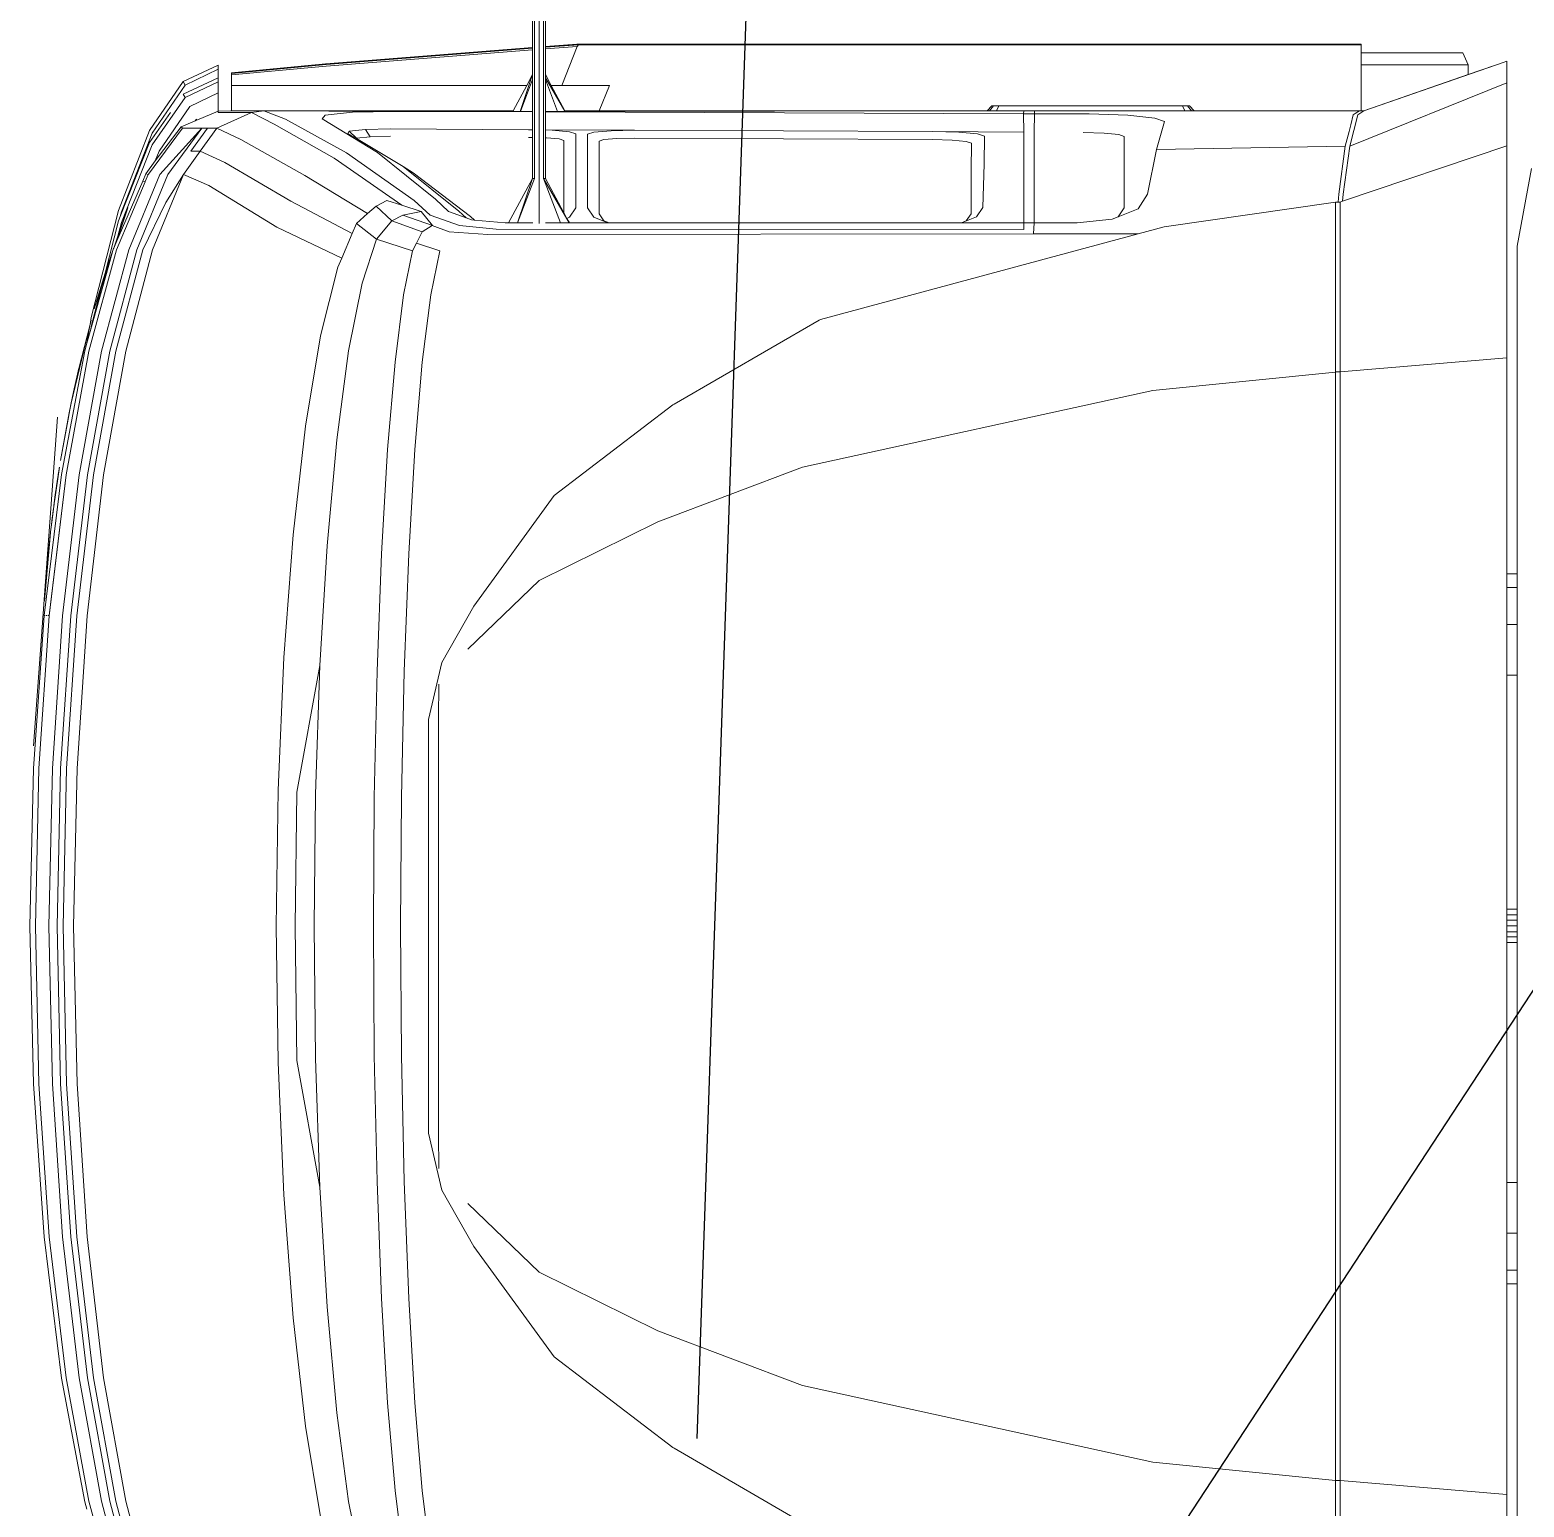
# Model space of a CAD drawing. Extents: x -28 to 131, y -33 to 63.
# Drawn here: x -6.643 to -4.328, y 26.647 to 28.937 of the extents above; entities that cross this region are included whole.
import ezdxf

# ---------------------------------------------------------------- set-up
doc = ezdxf.new("R2010")
doc.units = 0
doc.header["$LTSCALE"] = 10
doc.linetypes.add('HIDDEN', pattern=[0.375, 0.25, -0.125])
for name, color, linetype in [('arq-carros', 8, 'Continuous'), ('arq-hatch', 252, 'Continuous'), ('arq-pared baja', 240, 'Continuous')]:
    doc.layers.add(name, color=color, linetype=linetype)

# ---------------------------------------------------------------- blocks, each defined once
blk = doc.blocks.new('Camion')
at = {"lineweight": 0}
for p, q in [((1.1738, -7.1458), (1.0535, -7.168)), ((-0.5543, -7.168), (-1.0535, -7.168)), ((-0.5543, -7.168), (-0.5543, -7.1839)), ((-0.5332, -7.168), (-0.5543, -7.168)), ((-0.5332, -7.1839), (-0.5332, -7.168)), ((-0.4757, -7.168), (-0.5332, -7.168)), ((-0.4757, -7.168), (-0.4757, -7.1839)), ((-0.3971, -7.168), (-0.4757, -7.168)), ((-0.3971, -7.1839), (-0.3971, -7.168)), ((-0.0256, -7.168), (-0.3971, -7.168)), ((-0.0256, -7.168), (-0.0256, -7.1839)), ((-0.0165, -7.168), (-0.0256, -7.168)), ((-0.0165, -7.168), (-0.0165, -7.1839)), ((-0.0086, -7.168), (-0.0165, -7.168)), ((-0.0086, -7.1839), (-0.0086, -7.168)), ((0.0005, -7.168), (-0.0086, -7.168)), ((0.0005, -7.168), (0.0005, -7.1839)), ((0.0095, -7.168), (0.0005, -7.168)), ((0.0095, -7.1839), (0.0095, -7.168)), ((0.0174, -7.168), (0.0095, -7.168)), ((0.0174, -7.168), (0.0174, -7.1839)), ((0.0265, -7.168), (0.0174, -7.168)), ((0.0265, -7.1839), (0.0265, -7.168)), ((0.3888, -7.168), (0.0265, -7.168)), ((0.3888, -7.168), (0.3888, -7.1839)), ((0.4674, -7.168), (0.3888, -7.168)), ((0.4674, -7.1839), (0.4674, -7.168)), ((0.5249, -7.168), (0.4674, -7.168)), ((0.5249, -7.168), (0.5249, -7.1839)), ((0.546, -7.168), (0.5249, -7.168)), ((0.546, -7.168), (0.546, -7.1839)), ((1.0535, -7.168), (0.546, -7.168)), ((-0.8809, -7.1839), (-1.2095, -7.1839)), ((-0.8592, -7.4423), (-0.8809, -7.1839)), ((-0.5543, -7.1839), (-0.8809, -7.1839)), ((-0.5332, -7.1839), (-0.5543, -7.1839)), ((-0.4757, -7.1839), (-0.5332, -7.1839)), ((-0.3971, -7.1839), (-0.4757, -7.1839)), ((-0.0256, -7.1839), (-0.3971, -7.1839)), ((-0.0165, -7.1839), (-0.0256, -7.1839)), ((-0.0086, -7.1839), (-0.0165, -7.1839)), ((0.0005, -7.1839), (-0.0086, -7.1839)), ((0.0095, -7.1839), (0.0005, -7.1839)), ((0.0174, -7.1839), (0.0095, -7.1839)), ((0.0265, -7.1839), (0.0174, -7.1839)), ((0.3888, -7.1839), (0.0265, -7.1839)), ((0.4674, -7.1839), (0.3888, -7.1839)), ((0.5249, -7.1839), (0.4674, -7.1839)), ((0.546, -7.1839), (0.5249, -7.1839)), ((0.8805, -7.1839), (0.546, -7.1839)), ((0.8805, -7.1839), (0.8588, -7.4423)), ((0.8805, -7.1839), (1.2091, -7.1839)), ((1.2091, -7.1839), (1.1234, -7.4383)), ((1.3069, -7.1839), (1.2088, -7.4271)), ((1.2091, -7.1839), (1.3069, -7.1839)), ((1.339, -7.1879), (1.2632, -7.4052)), ((1.3403, -7.1839), (1.3069, -7.1839)), ((1.3368, -7.1942), (1.339, -7.1879)), ((1.339, -7.1879), (1.3398, -7.1855)), ((1.3403, -7.1839), (1.3398, -7.1855)), ((1.3338, -7.2029), (1.3195, -7.2439)), ((1.3195, -7.2439), (1.2632, -7.4052)), ((1.3195, -7.2439), (1.3346, -7.2439)), ((1.3532, -7.252), (1.3346, -7.2439)), ((1.3346, -7.2439), (1.3346, -7.4093)), ((1.3532, -7.252), (1.3532, -7.4093)), ((1.2632, -7.4052), (1.2572, -7.4149)), ((1.2632, -7.4052), (1.2632, -7.4093)), ((1.2088, -7.4271), (1.1341, -7.4374)), ((1.2572, -7.4149), (1.2088, -7.4271)), ((1.2089, -7.4341), (1.2314, -7.4283)), ((1.2315, -7.4283), (1.2415, -7.4258)), ((1.2415, -7.4258), (1.2572, -7.4218)), ((1.2415, -7.4258), (1.2573, -7.4218)), ((1.2572, -7.4218), (1.2591, -7.4189)), ((1.2573, -7.4218), (1.2591, -7.4189)), ((1.2591, -7.4189), (1.2632, -7.4123)), ((1.2632, -7.4093), (1.2633, -7.4122)), ((1.2632, -7.4093), (1.3346, -7.4093)), ((1.2632, -7.4123), (1.2633, -7.4122)), ((1.2632, -7.4123), (1.2632, -7.6685)), ((1.3346, -7.4093), (1.3532, -7.4093)), ((1.3659, -7.4093), (1.3532, -7.4093)), ((1.3659, -7.4093), (1.3669, -7.4093)), ((1.3659, -8.622), (1.3659, -7.4093)), ((1.3669, -7.4093), (1.3669, -8.2956)), ((-1.1223, -7.4423), (-0.8592, -7.4423)), ((-1.0537, -7.4493), (-0.8968, -7.4493)), ((-0.8968, -7.4493), (-0.8592, -7.4493)), ((-0.859, -7.4494), (-0.8968, -7.4493)), ((-0.8592, -7.4493), (-0.8592, -7.4423)), ((0.8588, -7.4423), (-0.8592, -7.4423)), ((-0.2334, -7.4494), (-0.8592, -7.4493)), ((-0.8592, -7.4493), (-0.0002, -7.4493)), ((-0.8304, -7.7323), (-0.859, -7.4494)), ((-0.2334, -7.4494), (-0.859, -7.4494)), ((-0.0002, -7.4493), (-0.2334, -7.4494)), ((-0.0002, -7.4493), (0.3147, -7.4493)), ((0.3147, -7.4493), (0.8589, -7.4493)), ((0.5387, -7.4493), (0.3147, -7.4493)), ((0.8589, -7.4493), (0.5387, -7.4493)), ((0.8586, -7.4494), (0.5387, -7.4493)), ((0.8586, -7.4494), (0.83, -7.7323)), ((0.8961, -7.4494), (0.8586, -7.4494)), ((0.8589, -7.4423), (0.8588, -7.4423)), ((0.8589, -7.4423), (0.8589, -7.4493)), ((0.8589, -7.4423), (1.0531, -7.4423)), ((0.8589, -7.4493), (0.9182, -7.4493)), ((0.9182, -7.4493), (0.8961, -7.4494)), ((0.9182, -7.4493), (1.0534, -7.4493)), ((1.0534, -7.4423), (1.0531, -7.4423)), ((1.0534, -7.4423), (1.122, -7.4423)), ((1.0534, -7.4493), (1.0563, -7.4493)), ((1.1212, -7.4494), (1.0563, -7.4493)), ((1.0563, -7.4493), (1.122, -7.4493)), ((1.1221, -7.4494), (1.0839, -7.7146)), ((1.1212, -7.4494), (1.1214, -7.4494)), ((1.1214, -7.4494), (1.1221, -7.4494)), ((1.1234, -7.4383), (1.122, -7.4423)), ((1.122, -7.4423), (1.122, -7.4454)), ((1.122, -7.4454), (1.1341, -7.4444)), ((1.122, -7.4454), (1.122, -7.4493)), ((1.1341, -7.4374), (1.1234, -7.4383)), ((1.1341, -7.4444), (1.2088, -7.4341)), ((1.2036, -7.7265), (1.2088, -7.4341)), ((1.2088, -7.4341), (1.2089, -7.4341)), ((1.2632, -7.6685), (1.2709, -7.6756)), ((1.2632, -7.6685), (1.2632, -7.6724)), ((1.2632, -7.6724), (1.2709, -7.6786)), ((1.2632, -7.6724), (1.2632, -7.683)), ((1.2709, -7.6866), (1.2632, -7.683)), ((1.2632, -7.683), (1.2633, -7.9159)), ((1.2709, -7.6756), (1.2709, -7.6786)), ((1.2709, -7.6866), (1.2709, -7.6786)), ((1.2709, -7.971), (1.2709, -7.6866)), ((-0.7117, -8.2751), (-0.8304, -7.7323)), ((0.83, -7.7323), (0.7114, -8.2751)), ((1.0839, -7.7146), (1.0729, -7.7553)), ((1.1342, -7.7404), (1.2036, -7.7265)), ((1.2467, -7.7142), (1.2036, -7.7265)), ((1.2522, -7.7291), (1.2467, -7.7142)), ((1.2565, -7.7712), (1.2522, -7.7291)), ((1.0729, -7.7553), (0.9402, -8.2473)), ((1.0729, -7.7553), (1.073, -7.9171)), ((1.0991, -7.7861), (1.1117, -7.7551)), ((1.1117, -7.7551), (1.1342, -7.7404)), ((1.0991, -7.7861), (1.1131, -7.7769)), ((1.1131, -7.7769), (1.2236, -7.7769)), ((1.2236, -7.7769), (1.2265, -7.7851)), ((1.2587, -7.831), (1.2565, -7.7712)), ((1.0896, -7.8498), (1.0955, -7.7951)), ((1.0955, -7.7951), (1.0991, -7.7861)), ((1.2265, -7.7851), (1.2288, -7.8078)), ((1.2288, -7.8078), (1.2299, -7.8401)), ((1.259, -7.9158), (1.2587, -7.831)), ((1.0896, -7.9163), (1.0896, -7.8498)), ((1.073, -7.9171), (1.0717, -8.7625)), ((1.0896, -7.9164), (1.073, -7.9171)), ((1.2303, -7.916), (1.0896, -7.9163)), ((1.0896, -7.9164), (1.0896, -7.9163)), ((1.0897, -7.9323), (1.0896, -7.9164)), ((1.259, -7.9158), (1.2303, -7.916)), ((1.259, -7.9327), (1.259, -7.9158)), ((1.2633, -7.9159), (1.259, -7.9158)), ((1.2633, -7.9323), (1.2633, -7.9159)), ((1.0802, -8.7496), (1.0794, -7.9323)), ((1.0897, -7.9323), (1.0794, -7.9323)), ((1.0896, -8.0289), (1.0897, -7.9323)), ((1.2304, -7.9324), (1.0897, -7.9323)), ((1.2304, -7.9324), (1.259, -7.9327)), ((1.2312, -8.0736), (1.2304, -7.9324)), ((1.259, -7.9327), (1.2633, -7.9323)), ((1.2616, -8.6734), (1.259, -7.9327)), ((1.2633, -7.9323), (1.2632, -7.9746)), ((1.2632, -7.9746), (1.2709, -7.971)), ((1.2632, -7.9852), (1.2632, -7.9746)), ((1.2632, -7.9852), (1.2709, -7.979)), ((1.2632, -7.9891), (1.2632, -7.9852)), ((1.2709, -7.9819), (1.2633, -7.9891)), ((1.2709, -7.979), (1.2709, -7.971)), ((1.2709, -7.9819), (1.2709, -7.979)), ((1.099, -8.0055), (1.0896, -8.0289)), ((1.1138, -7.9957), (1.099, -8.0055)), ((1.1815, -7.9939), (1.1138, -7.9957)), ((1.2239, -7.9932), (1.1815, -7.9939)), ((1.2275, -8.0038), (1.2239, -7.9932)), ((1.2302, -8.0331), (1.2275, -8.0038)), ((1.2629, -8.3186), (1.2632, -7.9891)), ((1.2633, -7.9891), (1.2632, -7.9891)), ((1.2633, -7.9891), (1.2633, -8.1416)), ((1.0896, -8.029), (1.0927, -8.0213)), ((1.0896, -8.029), (1.0896, -8.0289)), ((1.0896, -8.5748), (1.0896, -8.029)), ((1.0927, -8.0213), (1.1037, -8.0139)), ((1.1037, -8.0139), (1.1714, -8.0137)), ((1.1714, -8.0137), (1.2134, -8.0134)), ((1.2134, -8.0134), (1.2161, -8.0214)), ((1.2161, -8.0214), (1.2181, -8.0432)), ((1.2312, -8.0736), (1.2302, -8.0331)), ((1.2181, -8.0432), (1.219, -8.0736)), ((1.219, -8.0736), (1.2213, -8.5353)), ((1.2333, -8.5353), (1.2312, -8.0736)), ((1.2631, -8.3186), (1.2633, -8.1416)), ((1.2633, -8.1416), (1.2633, -8.5901)), ((-0.9395, -8.2493), (-0.809, -8.4742)), ((0.8087, -8.4742), (0.9392, -8.2493)), ((0.9392, -8.2493), (0.9402, -8.2473)), ((-0.6269, -8.4992), (-0.7117, -8.2751)), ((0.7114, -8.2751), (0.6266, -8.4992)), ((1.3669, -8.2956), (1.3668, -8.2984)), ((1.3668, -8.2984), (1.3668, -8.3608)), ((1.2628, -8.4653), (1.2629, -8.3186)), ((1.2629, -8.3186), (1.2631, -8.3186)), ((1.2629, -8.4653), (1.2631, -8.3186)), ((1.3668, -8.3608), (1.3669, -8.3688)), ((1.3669, -8.3688), (1.3669, -8.3977)), ((1.3669, -8.3977), (1.3668, -8.4108)), ((1.3668, -8.4108), (1.3668, -8.4728)), ((1.2627, -8.5298), (1.2628, -8.4653)), ((1.2628, -8.4653), (1.2629, -8.4653)), ((1.2628, -8.5297), (1.2629, -8.4653)), ((1.3668, -8.4728), (1.3669, -8.4743)), ((-0.8079, -8.476), (-0.809, -8.4742)), ((-0.8079, -8.476), (-0.6674, -8.6599)), ((0.6671, -8.6599), (0.8076, -8.476)), ((0.8087, -8.4742), (0.8076, -8.476)), ((1.3669, -8.4743), (1.3668, -8.5426)), ((-0.6269, -8.4992), (-0.536, -8.6831)), ((0.5356, -8.6831), (0.6266, -8.4992)), ((1.2213, -8.5353), (1.2207, -8.5626)), ((1.2325, -8.5718), (1.2333, -8.5353)), ((1.2333, -8.5353), (1.2341, -8.6734)), ((1.2628, -8.5297), (1.2627, -8.5298)), ((1.2627, -8.6428), (1.2628, -8.5297)), ((1.2627, -8.6428), (1.2627, -8.5298)), ((1.3668, -8.5426), (1.3669, -8.5509)), ((1.2207, -8.5626), (1.219, -8.5827)), ((1.3668, -8.6192), (1.3669, -8.5509)), ((1.0927, -8.5827), (1.0896, -8.5748)), ((1.0896, -8.5765), (1.0896, -8.5748)), ((1.0896, -8.5765), (1.0984, -8.5985)), ((1.0896, -8.6362), (1.0896, -8.5765)), ((1.1037, -8.59), (1.0927, -8.5827)), ((1.219, -8.5827), (1.2166, -8.59)), ((1.2302, -8.5985), (1.2325, -8.5718)), ((1.2633, -8.5901), (1.3027, -8.5742)), ((1.3027, -8.5742), (1.3027, -8.6479)), ((1.0984, -8.5985), (1.1131, -8.6082)), ((1.2166, -8.59), (1.1037, -8.59)), ((1.1131, -8.6082), (1.227, -8.6082)), ((1.227, -8.6082), (1.2302, -8.5985)), ((1.2633, -8.5901), (1.2633, -8.6431)), ((1.1131, -8.6264), (1.0984, -8.6362)), ((1.2279, -8.6264), (1.1131, -8.6264)), ((1.2311, -8.6362), (1.2279, -8.6264)), ((1.3633, -8.624), (1.3027, -8.6479)), ((1.3633, -8.624), (1.3594, -8.6734)), ((1.3618, -8.6734), (1.3659, -8.622)), ((1.3668, -8.6192), (1.3626, -8.6734)), ((1.363, -8.6734), (1.3669, -8.6245)), ((1.3634, -8.6239), (1.3633, -8.624)), ((1.3659, -8.622), (1.3634, -8.6239)), ((1.3668, -8.6192), (1.3659, -8.622)), ((1.3659, -8.622), (1.3659, -8.622)), ((1.3668, -8.6192), (1.3669, -8.6245)), ((1.0968, -8.6401), (1.0896, -8.6362)), ((1.0896, -8.6364), (1.0896, -8.6362)), ((1.0896, -8.6364), (1.1588, -8.6763)), ((1.0896, -8.6501), (1.0896, -8.6364)), ((1.1588, -8.6763), (1.0896, -8.6501)), ((1.0896, -8.6732), (1.0896, -8.6501)), ((1.0984, -8.6362), (1.0968, -8.6401)), ((1.1054, -8.6447), (1.0968, -8.6401)), ((1.1588, -8.6734), (1.1054, -8.6447)), ((1.1054, -8.6447), (1.2175, -8.6447)), ((1.2175, -8.6447), (1.2199, -8.652)), ((1.2199, -8.652), (1.2216, -8.672)), ((1.2334, -8.6629), (1.2311, -8.6362)), ((1.2626, -8.6547), (1.2627, -8.6434)), ((1.2626, -8.6547), (1.312, -8.6734)), ((1.2626, -8.6734), (1.2626, -8.6547)), ((1.2627, -8.6428), (1.2627, -8.6428)), ((1.2627, -8.6428), (1.2633, -8.6431)), ((1.2627, -8.6434), (1.2627, -8.6428)), ((1.3146, -8.6734), (1.2627, -8.6434)), ((1.2633, -8.6431), (1.3027, -8.6643)), ((1.3027, -8.6643), (1.3027, -8.6479)), ((-0.4962, -8.7844), (-0.6674, -8.6599)), ((0.6671, -8.6599), (0.4959, -8.7844)), ((1.1588, -8.6763), (1.1588, -8.6734)), ((1.2217, -8.6734), (1.1588, -8.6734)), ((1.5094, -8.6763), (1.1588, -8.6763)), ((1.2216, -8.672), (1.2217, -8.6734)), ((1.2337, -8.6734), (1.2217, -8.6734)), ((1.2337, -8.6734), (1.2334, -8.6629)), ((1.2341, -8.6734), (1.2337, -8.6734)), ((1.2616, -8.6734), (1.2341, -8.6734)), ((1.2626, -8.6734), (1.2616, -8.6734)), ((1.312, -8.6734), (1.2626, -8.6734)), ((1.3027, -8.6643), (1.3197, -8.6734)), ((1.3146, -8.6734), (1.312, -8.6734)), ((1.3197, -8.6734), (1.3146, -8.6734)), ((1.3197, -8.6734), (1.3594, -8.6734)), ((1.3594, -8.6734), (1.3618, -8.6734)), ((1.3618, -8.6734), (1.3626, -8.6734)), ((1.3626, -8.6734), (1.363, -8.6734)), ((1.5305, -8.6734), (1.363, -8.6734)), ((-0.4297, -8.7936), (-0.536, -8.6831)), ((0.5356, -8.6831), (0.4293, -8.7936)), ((1.5105, -8.6833), (1.0889, -8.6833)), ((1.1588, -8.6904), (1.0896, -8.7166)), ((1.0896, -8.7166), (1.0896, -8.693)), ((1.1588, -8.6933), (1.0896, -8.7304)), ((1.0896, -8.7168), (1.1588, -8.6933)), ((1.1588, -8.6904), (1.1588, -8.6933)), ((1.5094, -8.6904), (1.1588, -8.6904)), ((1.2221, -8.6933), (1.1588, -8.6933)), ((1.2221, -8.6933), (1.2223, -8.6994)), ((1.2341, -8.6933), (1.2221, -8.6933)), ((1.2342, -8.6995), (1.2341, -8.6933)), ((1.2342, -8.6933), (1.2341, -8.6933)), ((1.2342, -8.6933), (1.2342, -8.6995)), ((1.2617, -8.6933), (1.2342, -8.6933)), ((1.2354, -8.9133), (1.2342, -8.6995)), ((1.2624, -8.9082), (1.2617, -8.6933)), ((1.2626, -8.6933), (1.2617, -8.6933)), ((1.2626, -8.7121), (1.312, -8.6933)), ((1.3197, -8.6933), (1.2626, -8.7128)), ((1.2626, -8.7121), (1.2626, -8.6933)), ((1.312, -8.6933), (1.2626, -8.6933)), ((1.2633, -8.7236), (1.3027, -8.7024)), ((1.3027, -8.7024), (1.3197, -8.6933)), ((1.3027, -9.1597), (1.3027, -8.7024)), ((1.3197, -8.6933), (1.312, -8.6933)), ((1.3197, -8.6933), (1.3579, -8.6933)), ((1.3579, -8.6933), (1.3328, -9.0132)), ((1.3353, -9.0133), (1.3603, -8.6933)), ((1.3614, -8.6933), (1.3361, -9.0135)), ((1.3611, -8.6933), (1.3361, -9.0135)), ((1.3579, -8.6933), (1.3603, -8.6933)), ((1.3603, -8.6933), (1.3611, -8.6933)), ((1.3611, -8.6933), (1.3614, -8.6933)), ((1.5137, -8.6933), (1.3614, -8.6933)), ((1.0896, -8.7168), (1.0896, -8.7166)), ((1.0896, -8.7304), (1.0896, -8.7168)), ((1.2624, -8.9082), (1.2626, -8.724)), ((1.2624, -8.9082), (1.2626, -8.724)), ((1.2626, -8.7128), (1.2626, -8.7121)), ((1.2626, -8.724), (1.2626, -8.7128)), ((1.2626, -8.724), (1.2633, -8.7236)), ((1.2626, -8.724), (1.2626, -8.724)), ((1.2633, -8.7236), (1.2633, -9.1096)), ((1.0859, -8.8064), (1.0802, -8.7496)), ((1.0896, -8.7359), (1.0896, -8.7304)), ((1.0896, -8.7359), (1.0939, -8.7832)), ((1.0717, -8.7625), (1.0758, -8.8223)), ((-0.4962, -8.7844), (-0.4089, -8.8339)), ((0.4086, -8.8339), (0.4959, -8.7844)), ((1.0995, -8.7896), (1.0939, -8.7832)), ((1.0939, -8.7832), (1.0943, -8.7878)), ((1.0943, -8.7878), (1.0974, -8.7964)), ((1.0974, -8.7964), (1.108, -8.8077)), ((1.0974, -8.7964), (1.1074, -8.8236)), ((1.1673, -8.8784), (1.0995, -8.7896)), ((1.1017, -8.8521), (1.0859, -8.8064)), ((1.108, -8.8077), (1.1771, -8.894)), ((-0.4089, -8.8339), (-0.3206, -8.8545)), ((-0.3755, -8.8385), (-0.3229, -8.8389)), ((0.3225, -8.8389), (-0.3229, -8.8389)), ((0.3202, -8.8545), (0.4086, -8.8339)), ((0.3225, -8.8389), (0.3752, -8.8385)), ((1.0467, -8.837), (0.9783, -8.8512)), ((1.0467, -8.837), (1.0584, -8.8732)), ((1.0758, -8.8223), (1.0855, -8.8491)), ((1.1074, -8.8236), (1.1263, -8.8436)), ((-0.8744, -8.8643), (-0.9787, -8.8512)), ((-0.7388, -8.8757), (-0.8744, -8.8643)), ((0.3202, -8.8545), (-0.3206, -8.8545)), ((0.8741, -8.8643), (0.7384, -8.8757)), ((0.9783, -8.8512), (0.8741, -8.8643)), ((1.0758, -8.8644), (1.0584, -8.8732)), ((1.0855, -8.8491), (1.0758, -8.8644)), ((1.0758, -8.8644), (1.0927, -8.9114)), ((1.0859, -8.8485), (1.0855, -8.8491)), ((1.1017, -8.8942), (1.0859, -8.8485)), ((1.1074, -8.8657), (1.0859, -8.8485)), ((1.1247, -8.8769), (1.1017, -8.8521)), ((1.1074, -8.8657), (1.1017, -8.8942)), ((1.1172, -8.896), (1.1074, -8.8657)), ((1.1263, -8.8436), (1.1987, -8.9335)), ((-0.5772, -8.8851), (-0.7388, -8.8757)), ((-0.3956, -8.8921), (-0.5772, -8.8851)), ((0.5768, -8.8851), (0.3952, -8.8921)), ((0.7384, -8.8757), (0.5768, -8.8851)), ((1.0467, -8.8791), (0.9783, -8.8933)), ((1.0584, -8.8732), (1.0467, -8.8791)), ((1.0467, -8.8791), (1.0647, -8.9349)), ((1.1983, -8.9817), (1.1247, -8.8769)), ((1.1771, -8.894), (1.1673, -8.8784)), ((-0.8744, -8.9064), (-0.9787, -8.8933)), ((-0.7388, -8.9179), (-0.8744, -8.9064)), ((-0.2004, -8.8964), (-0.3956, -8.8921)), ((-0.0002, -8.8979), (-0.2004, -8.8964)), ((0.2001, -8.8964), (-0.0002, -8.8979)), ((0.3952, -8.8921), (0.2001, -8.8964)), ((0.8741, -8.9064), (0.7384, -8.9179)), ((0.9783, -8.8933), (0.8741, -8.9064)), ((1.0927, -8.9114), (1.0647, -8.9349)), ((1.0927, -8.9114), (1.1017, -8.8942)), ((1.0927, -8.9114), (1.1156, -8.9359)), ((1.1172, -8.896), (1.1903, -9.0009)), ((1.1247, -8.919), (1.1172, -8.896)), ((1.1771, -8.894), (1.2205, -8.966)), ((1.2611, -8.9722), (1.2624, -8.9082)), ((1.2633, -9.1096), (1.2624, -8.9082)), ((-0.5772, -8.9272), (-0.7388, -8.9179)), ((-0.3956, -8.9342), (-0.5772, -8.9272)), ((-0.2004, -8.9385), (-0.3956, -8.9342)), ((0.3952, -8.9342), (0.2001, -8.9385)), ((0.5768, -8.9272), (0.3952, -8.9342)), ((0.7384, -8.9179), (0.5768, -8.9272)), ((1.0647, -8.9349), (0.9964, -8.9575)), ((1.0647, -8.9349), (1.089, -8.966)), ((1.1041, -8.9489), (1.1156, -8.9359)), ((1.1156, -8.9359), (1.1247, -8.919)), ((1.1987, -8.9335), (1.2509, -9.0191)), ((1.2239, -8.9132), (1.2232, -8.9452)), ((1.2346, -8.952), (1.2354, -8.9133)), ((-0.8916, -8.9783), (-0.9968, -8.9575)), ((-0.0002, -8.94), (-0.2004, -8.9385)), ((0.2001, -8.9385), (-0.0002, -8.94)), ((0.9964, -8.9575), (0.8913, -8.9783)), ((1.089, -8.966), (1.1041, -8.9489)), ((1.1631, -9.0462), (1.1041, -8.9489)), ((1.2232, -8.9452), (1.221, -8.9659)), ((1.2232, -8.9452), (1.2346, -8.952)), ((1.2319, -8.9773), (1.2346, -8.952)), ((-0.7541, -8.9966), (-0.8916, -8.9783)), ((0.8913, -8.9783), (0.7538, -8.9966)), ((1.035, -8.9891), (1.0731, -8.9728)), ((1.0731, -8.9728), (1.089, -8.966)), ((1.1232, -9.068), (1.0731, -8.9728)), ((1.2504, -9.0759), (1.1983, -8.9817)), ((1.221, -8.9659), (1.2205, -8.966)), ((1.2205, -8.966), (1.2285, -8.9793)), ((1.221, -8.9659), (1.2319, -8.9773)), ((1.2285, -8.9793), (1.2319, -8.9773)), ((1.2567, -9.0148), (1.2611, -8.9722)), ((-0.5897, -9.0115), (-0.7541, -8.9966)), ((0.7538, -8.9966), (0.5893, -9.0115)), ((0.9148, -9.0218), (1.021, -8.995)), ((1.021, -8.995), (1.035, -8.9891)), ((1.035, -8.9891), (1.0832, -9.0898)), ((1.1903, -9.0009), (1.2427, -9.0938)), ((-0.9151, -9.0218), (-0.7751, -9.0452)), ((-0.4044, -9.0227), (-0.5897, -9.0115)), ((-0.2081, -9.0585), (-0.4044, -9.0227)), ((-0.4044, -9.0227), (-0.205, -9.0296)), ((0.2047, -9.0296), (0.4041, -9.0227)), ((0.4041, -9.0227), (0.2078, -9.0585)), ((0.5893, -9.0115), (0.4041, -9.0227)), ((0.7748, -9.0452), (0.9148, -9.0218)), ((1.2509, -9.0191), (1.2567, -9.0148)), ((1.3328, -9.0132), (1.319, -9.1598)), ((1.3353, -9.0133), (1.3215, -9.1598)), ((1.3361, -9.0139), (1.3224, -9.1597)), ((1.3361, -9.0139), (1.3361, -9.0135)), ((-0.7751, -9.0452), (-0.6068, -9.0644)), ((-0.205, -9.0296), (-0.0002, -9.0319)), ((0.2047, -9.0296), (-0.0002, -9.0319)), ((0.6064, -9.0644), (0.7748, -9.0452)), ((1.2188, -9.1454), (1.1631, -9.0462)), ((-0.6068, -9.0644), (-0.4165, -9.0787)), ((-0.0002, -9.0612), (-0.2081, -9.0585)), ((0.2078, -9.0585), (-0.0002, -9.0612)), ((0.4162, -9.0787), (0.6064, -9.0644)), ((1.1834, -9.1703), (1.1232, -9.068)), ((-0.4165, -9.0787), (-0.2112, -9.0875)), ((-0.2112, -9.0875), (-0.0002, -9.0905)), ((-0.0002, -9.0905), (0.2109, -9.0875)), ((0.2109, -9.0875), (0.4162, -9.0787)), ((1.0832, -9.0898), (1.1479, -9.1951)), ((1.2427, -9.0938), (1.261, -9.1289)), ((1.2633, -9.1096), (1.2504, -9.0759)), ((1.261, -9.1289), (1.2633, -9.1096)), ((1.2633, -9.1096), (1.2633, -9.1598)), ((1.2367, -9.1827), (1.261, -9.1289)), ((1.261, -9.1805), (1.261, -9.1289)), ((1.2367, -9.1827), (1.2188, -9.1454)), ((1.2633, -9.1609), (1.263, -9.1802)), ((1.2633, -9.1598), (1.3027, -9.1597)), ((1.2633, -9.1598), (1.319, -9.1598)), ((1.2633, -9.1609), (1.2633, -9.1598)), ((1.319, -9.1598), (1.3215, -9.1598)), ((1.3215, -9.1598), (1.3224, -9.1597)), ((1.2008, -9.2085), (1.1834, -9.1703)), ((1.2008, -9.2085), (1.2367, -9.1827)), ((1.2367, -9.1968), (1.2367, -9.1827)), ((1.263, -9.1803), (1.2488, -9.2135)), ((1.261, -9.1805), (1.263, -9.1803)), ((1.263, -9.1802), (1.263, -9.1803)), ((1.2912, -9.1802), (1.263, -9.1802)), ((1.2699, -9.2243), (1.2912, -9.1802)), ((1.2842, -9.2318), (1.3084, -9.1802)), ((1.3147, -9.1802), (1.2894, -9.2345)), ((1.2912, -9.1802), (1.3084, -9.1802)), ((1.3034, -9.2318), (1.328, -9.1802)), ((1.3084, -9.1802), (1.3147, -9.1802)), ((1.3087, -9.2345), (1.3344, -9.1802)), ((1.3147, -9.1802), (1.328, -9.1802)), ((1.328, -9.1802), (1.3344, -9.1802)), ((1.1479, -9.1951), (1.1648, -9.2343)), ((1.1648, -9.2582), (1.2367, -9.206)), ((1.2367, -9.206), (1.1648, -9.2709)), ((1.1648, -9.2343), (1.2008, -9.2085)), ((1.2367, -9.1968), (1.2008, -9.2229)), ((1.2008, -9.2229), (1.2008, -9.2085)), ((1.2367, -9.206), (1.2367, -9.1968)), ((1.2367, -9.2357), (1.2367, -9.206)), ((1.2488, -9.2135), (1.2478, -9.2159)), ((1.2488, -9.2135), (1.2504, -9.2142)), ((1.0481, -9.282), (1.1648, -9.2343)), ((1.1648, -9.2343), (1.1211, -9.2615)), ((1.1652, -9.2886), (1.2367, -9.2357)), ((1.2011, -9.2717), (1.2699, -9.2243)), ((1.2109, -9.2827), (1.2842, -9.2318)), ((1.229, -9.2827), (1.3034, -9.2318)), ((1.2327, -9.2867), (1.3087, -9.2345)), ((1.2367, -9.2357), (1.2384, -9.2378)), ((1.2478, -9.2159), (1.2384, -9.2378)), ((1.2504, -9.2142), (1.2478, -9.2159)), ((1.2842, -9.2318), (1.2894, -9.2345)), ((1.3034, -9.2318), (1.3087, -9.2345)), ((1.0481, -9.3063), (1.1648, -9.2582)), ((1.2384, -9.2378), (1.1857, -9.2778)), ((1.2608, -9.2544), (1.2144, -9.2867)), ((-1.0484, -9.282), (-0.8913, -9.3237)), ((0.891, -9.3237), (1.0481, -9.282)), ((1.1211, -9.2615), (1.0481, -9.297)), ((1.1648, -9.2709), (1.0481, -9.319)), ((1.0903, -9.3303), (1.2109, -9.2827)), ((1.1067, -9.3303), (1.229, -9.2827)), ((1.1857, -9.2778), (1.166, -9.2927)), ((1.1857, -9.2778), (1.2011, -9.2717)), ((-0.8913, -9.3392), (-1.0484, -9.297)), ((-1.0484, -9.3063), (-0.8913, -9.3485)), ((1.0481, -9.297), (0.891, -9.3392)), ((0.891, -9.3485), (1.0481, -9.3063)), ((1.0481, -9.3378), (1.1536, -9.2936)), ((1.1536, -9.2936), (1.0481, -9.3378)), ((1.0618, -9.3374), (1.1543, -9.2972)), ((1.0997, -9.3321), (1.2144, -9.2867)), ((1.2327, -9.2867), (1.1091, -9.3349)), ((1.1536, -9.2936), (1.1539, -9.2934)), ((1.1539, -9.2935), (1.1536, -9.2936)), ((1.1536, -9.2936), (1.1536, -9.2936)), ((1.1539, -9.2934), (1.1648, -9.2888)), ((1.1648, -9.2889), (1.1539, -9.2935)), ((1.1539, -9.2935), (1.1543, -9.2972)), ((1.1543, -9.2972), (1.166, -9.2927)), ((1.1648, -9.2888), (1.1652, -9.2886)), ((1.1652, -9.2886), (1.1648, -9.2889)), ((1.166, -9.2927), (1.1648, -9.2889)), ((1.1652, -9.2886), (1.1652, -9.2886)), ((-0.8913, -9.3612), (-1.0484, -9.319)), ((-0.8913, -9.3237), (-0.6999, -9.358)), ((0.6996, -9.358), (0.891, -9.3237)), ((1.0481, -9.319), (0.891, -9.3612)), ((1.113, -9.3204), (1.0618, -9.3374)), ((1.113, -9.3204), (1.0692, -9.3358)), ((1.113, -9.3204), (1.1133, -9.3203)), ((1.1135, -9.3202), (1.1133, -9.3203)), ((-1.0484, -9.3378), (-0.8913, -9.3807)), ((-0.8913, -9.3807), (-1.0484, -9.3378)), ((-0.6999, -9.3738), (-0.8913, -9.3392)), ((-0.8913, -9.3485), (-0.6999, -9.3831)), ((0.891, -9.3392), (0.6996, -9.3738)), ((0.6996, -9.3831), (0.891, -9.3485)), ((0.891, -9.3807), (1.0481, -9.3378)), ((1.0481, -9.3378), (0.891, -9.3807)), ((1.024, -9.35), (0.9252, -9.3777)), ((0.9429, -9.377), (1.1091, -9.3349)), ((1.024, -9.35), (0.9901, -9.3613)), ((1.0118, -9.3557), (1.0927, -9.3349)), ((1.047, -9.3435), (1.0166, -9.3542)), ((1.047, -9.3435), (1.024, -9.35)), ((1.047, -9.3435), (1.0489, -9.343)), ((1.0489, -9.343), (1.0504, -9.3423)), ((1.0692, -9.3358), (1.0504, -9.3423)), ((1.0504, -9.3423), (1.0618, -9.3374)), ((1.0692, -9.3358), (1.0903, -9.3303)), ((1.0927, -9.3349), (1.0997, -9.3321)), ((1.0997, -9.3321), (1.1067, -9.3303)), ((-0.6999, -9.3958), (-0.8913, -9.3612)), ((-0.6999, -9.358), (-0.4815, -9.3834)), ((-0.4815, -9.3834), (-0.6999, -9.358)), ((-0.4815, -9.3995), (-0.6999, -9.3738)), ((0.4811, -9.3834), (0.6996, -9.358)), ((0.6996, -9.358), (0.4811, -9.3834)), ((0.6996, -9.3738), (0.4811, -9.3995)), ((0.891, -9.3612), (0.6996, -9.3958)), ((0.929, -9.377), (0.9901, -9.3613)), ((0.9567, -9.3724), (1.0118, -9.3557)), ((0.9901, -9.3613), (0.9567, -9.3724)), ((1.0118, -9.3557), (1.0166, -9.3542)), ((-0.8919, -9.3871), (-0.9037, -9.3837)), ((-0.7003, -9.4232), (-0.8919, -9.3871)), ((-0.8913, -9.3807), (-0.6999, -9.4159)), ((-0.6999, -9.4159), (-0.8913, -9.3807)), ((-0.6999, -9.3831), (-0.4815, -9.4088)), ((-0.4815, -9.4215), (-0.6999, -9.3958)), ((-0.4815, -9.3834), (-0.2445, -9.3991)), ((-0.2445, -9.3991), (-0.4815, -9.3834)), ((-0.2445, -9.3991), (-0.0002, -9.4044)), ((-0.0002, -9.4044), (0.2442, -9.3991)), ((0.2442, -9.3991), (0.4811, -9.3834)), ((0.4811, -9.3834), (0.2442, -9.3991)), ((0.4811, -9.4088), (0.6996, -9.3831)), ((0.6996, -9.3958), (0.4811, -9.4215)), ((0.6996, -9.4159), (0.891, -9.3807)), ((0.891, -9.3807), (0.6996, -9.4159)), ((0.8915, -9.3871), (0.6999, -9.4232)), ((0.8104, -9.408), (0.9307, -9.3791)), ((0.8325, -9.4034), (0.8618, -9.3968)), ((0.8415, -9.4012), (0.9391, -9.3771)), ((0.8626, -9.3966), (0.8415, -9.4012)), ((0.8618, -9.3968), (0.8626, -9.3966)), ((0.8626, -9.3966), (0.864, -9.3963)), ((0.9322, -9.3788), (0.864, -9.3963)), ((0.9034, -9.3837), (0.8915, -9.3871)), ((0.9252, -9.3777), (0.9034, -9.3837)), ((0.9034, -9.3837), (0.9307, -9.3791)), ((0.929, -9.377), (0.9252, -9.3777)), ((0.9307, -9.3791), (0.9391, -9.3771)), ((0.9322, -9.3788), (0.9429, -9.377)), ((0.9391, -9.3771), (0.9322, -9.3788)), ((-0.6999, -9.4159), (-0.4815, -9.4421)), ((-0.4815, -9.4421), (-0.6999, -9.4159)), ((-0.2445, -9.4154), (-0.4815, -9.3995)), ((-0.4815, -9.4088), (-0.2445, -9.4246)), ((-0.2445, -9.4373), (-0.4815, -9.4215)), ((-0.0002, -9.4207), (-0.2445, -9.4154)), ((0.2442, -9.4154), (-0.0002, -9.4207)), ((0.4811, -9.3995), (0.2442, -9.4154)), ((0.2442, -9.4246), (0.4811, -9.4088)), ((0.4811, -9.4215), (0.2442, -9.4373)), ((0.4811, -9.4421), (0.6996, -9.4159)), ((0.6996, -9.4159), (0.4812, -9.4421)), ((0.7953, -9.4111), (0.7217, -9.4247)), ((0.7217, -9.4247), (0.7858, -9.4131)), ((0.7858, -9.4131), (0.8002, -9.4102)), ((0.7953, -9.4111), (0.8103, -9.408)), ((0.8002, -9.4102), (0.7953, -9.4111)), ((0.8103, -9.408), (0.8002, -9.4102)), ((0.8077, -9.4086), (0.8002, -9.4102)), ((0.8208, -9.406), (0.8059, -9.4091)), ((0.8059, -9.4091), (0.8077, -9.4086)), ((0.8279, -9.4044), (0.8077, -9.4086)), ((0.8104, -9.408), (0.8103, -9.408)), ((0.8415, -9.4012), (0.8104, -9.408)), ((0.8279, -9.4044), (0.8208, -9.406)), ((0.8325, -9.4034), (0.8279, -9.4044)), ((-0.7003, -9.4232), (-0.4817, -9.45)), ((-0.4815, -9.4421), (-0.2445, -9.4582)), ((-0.2445, -9.4582), (-0.4815, -9.4421)), ((-0.2445, -9.4246), (-0.0002, -9.43)), ((-0.0002, -9.4427), (-0.2445, -9.4373)), ((-0.0002, -9.43), (0.2442, -9.4246)), ((-0.0002, -9.4427), (0.2442, -9.4373)), ((0.2442, -9.4582), (0.4811, -9.4421)), ((0.4811, -9.4421), (0.2442, -9.4582)), ((0.7888, -9.4295), (0.2796, -9.4667)), ((0.4812, -9.4421), (0.4811, -9.4421)), ((0.4813, -9.4437), (0.4812, -9.4421)), ((0.4813, -9.4468), (0.4813, -9.4453)), ((0.4814, -9.45), (0.6999, -9.4232)), ((0.5041, -9.4495), (0.6052, -9.4406)), ((0.6036, -9.4408), (0.5041, -9.4495)), ((0.5699, -9.4443), (0.5041, -9.4495)), ((0.5699, -9.4443), (0.5948, -9.4418)), ((0.5941, -9.4419), (0.5699, -9.4443)), ((0.5948, -9.4418), (0.5941, -9.4419)), ((0.5948, -9.4418), (0.6054, -9.4407)), ((0.6036, -9.4408), (0.6052, -9.4406)), ((0.6054, -9.4407), (0.6036, -9.4408)), ((0.6052, -9.4406), (0.6088, -9.4402)), ((0.6065, -9.4405), (0.6054, -9.4407)), ((0.6065, -9.4405), (0.6067, -9.4405)), ((0.6067, -9.4405), (0.6088, -9.4402)), ((0.61, -9.4401), (0.6088, -9.4402)), ((0.6114, -9.44), (0.61, -9.4401)), ((0.6114, -9.44), (0.6141, -9.4396)), ((0.6141, -9.4396), (0.6145, -9.4396)), ((0.6145, -9.4396), (0.6296, -9.4378)), ((0.6145, -9.4396), (0.6224, -9.4387)), ((0.6224, -9.4387), (0.6321, -9.4375)), ((0.6297, -9.4378), (0.6296, -9.4378)), ((0.6469, -9.4356), (0.6297, -9.4378)), ((0.6297, -9.4378), (0.6364, -9.437)), ((0.6321, -9.4375), (0.6364, -9.437)), ((0.6364, -9.437), (0.6381, -9.4368)), ((0.64, -9.4365), (0.6381, -9.4368)), ((0.6403, -9.4365), (0.64, -9.4365)), ((0.6409, -9.4364), (0.6403, -9.4365)), ((0.6432, -9.4361), (0.6409, -9.4364)), ((0.6435, -9.4361), (0.6432, -9.4361)), ((0.6442, -9.436), (0.6435, -9.4361)), ((0.6444, -9.436), (0.6442, -9.436)), ((0.6444, -9.436), (0.6446, -9.436)), ((0.6449, -9.4359), (0.6446, -9.436)), ((0.6462, -9.4357), (0.6449, -9.4359)), ((0.6462, -9.4357), (0.6601, -9.4339)), ((0.6478, -9.4354), (0.6469, -9.4356)), ((0.6494, -9.4352), (0.6478, -9.4354)), ((0.6494, -9.4352), (0.6601, -9.4339)), ((0.652, -9.4349), (0.6494, -9.4352)), ((0.6859, -9.4302), (0.652, -9.4349)), ((0.652, -9.4349), (0.6609, -9.4336)), ((0.6601, -9.4339), (0.6649, -9.4333)), ((0.711, -9.4264), (0.6609, -9.4336)), ((0.7082, -9.4269), (0.6609, -9.4336)), ((0.6758, -9.4317), (0.6649, -9.4333)), ((0.6771, -9.4315), (0.6758, -9.4317)), ((0.6771, -9.4315), (0.6816, -9.4309)), ((0.6859, -9.4302), (0.6816, -9.4309)), ((0.6883, -9.4299), (0.6859, -9.4302)), ((0.6883, -9.4299), (0.6893, -9.4297)), ((0.6893, -9.4297), (0.6982, -9.4284)), ((0.6986, -9.4283), (0.6982, -9.4284)), ((0.6986, -9.4283), (0.6998, -9.4281)), ((0.6998, -9.4281), (0.7082, -9.4269)), ((0.7092, -9.4267), (0.7082, -9.4269)), ((0.7097, -9.4266), (0.7092, -9.4267)), ((0.711, -9.4264), (0.7097, -9.4266)), ((-0.2446, -9.4666), (-0.4817, -9.45)), ((-0.0002, -9.4721), (-0.2446, -9.4666)), ((-0.2445, -9.4582), (-0.0002, -9.4636)), ((-0.2445, -9.4582), (-0.2445, -9.4582)), ((-0.2445, -9.4582), (-0.0002, -9.4636)), ((-0.0002, -9.4636), (0.2442, -9.4582)), ((0.2442, -9.4582), (-0.0002, -9.4636)), ((0.2443, -9.4666), (-0.0002, -9.4721)), ((0.4814, -9.45), (0.2443, -9.4666)), ((0.4814, -9.4492), (0.4813, -9.4485))]:
    blk.add_line(p, q, dxfattribs=at)

msp = doc.modelspace()

# ---------------------------------------------------------------- linework, layer by layer
at = {"layer": 'arq-hatch', "linetype": 'HIDDEN'}
msp.add_lwpolyline([(-0.675, 25.4), (-0.675, 33), (-5.3947, 33), (-5.6557, 25.4)], close=True, dxfattribs=at)
at = {"layer": 'arq-pared baja', "color": 8}
msp.add_line((-5.6557, 25.4), (-0.675, 33), dxfattribs=at)

# ---------------------------------------------------------------- block references
at = {"layer": 'arq-carros', "xscale": -1, "rotation": 270}
msp.add_blockref('Camion', (2.8295, 27.5477), dxfattribs=at)

doc.saveas('drawing.dxf')
